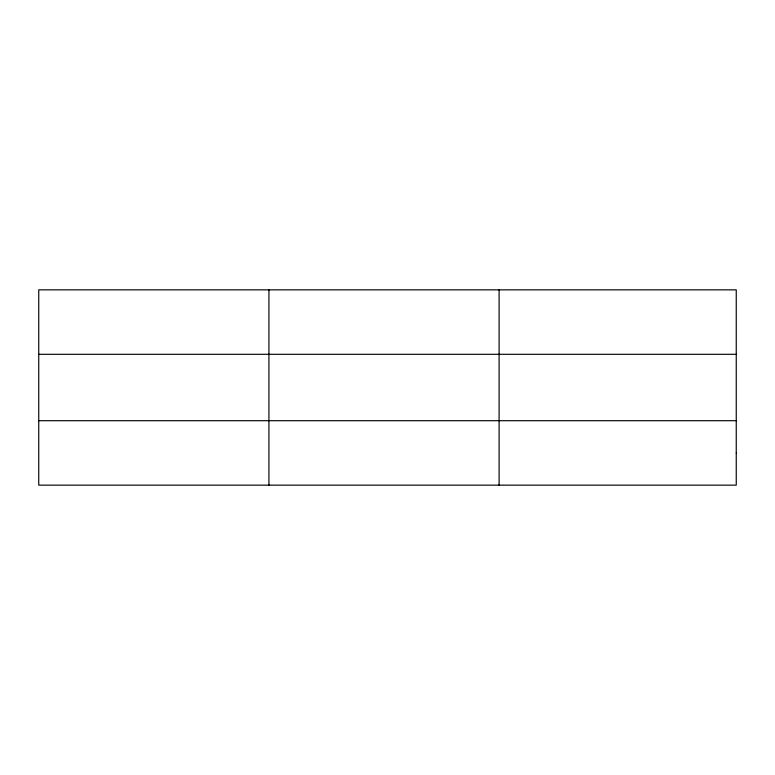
<?xml version="1.0" encoding="UTF-8"?>
<svg xmlns="http://www.w3.org/2000/svg" width="775" height="775" viewBox="0 0 775 775"><rect width="100%" height="100%" fill="white"/><g stroke="black" fill="none" stroke-linecap="round" stroke-linejoin="round"><path stroke-width="1.16" d="M268.925 289.85L268.925 485.15M499.1 289.85L499.1 485.15M38.75 354.301L736.25 354.301M38.75 420.699L736.25 420.699M736.25 452.92L736.25 485.15L38.75 485.15L38.75 289.85L736.25 289.85L736.25 452.92"/></g></svg>
